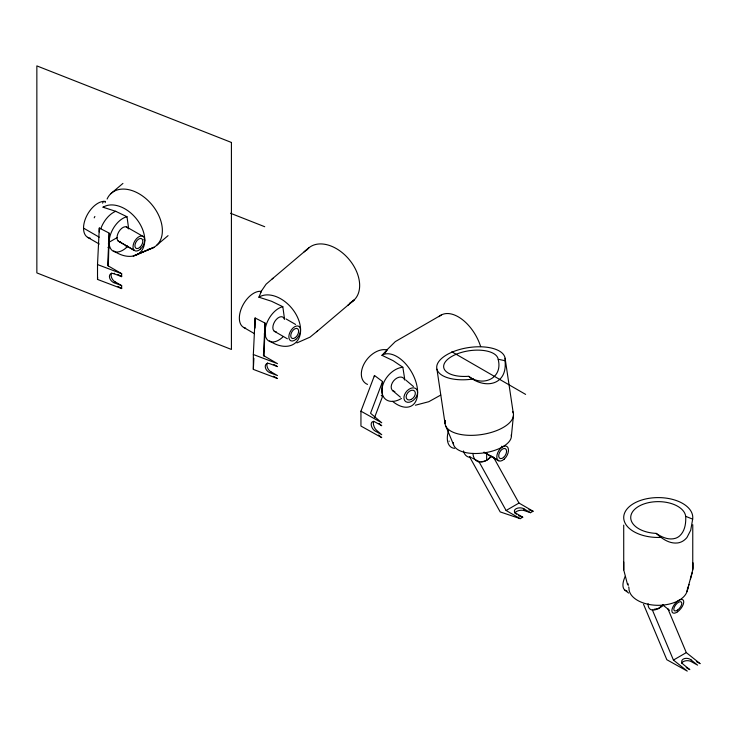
<?xml version="1.0" encoding="UTF-8"?>
<svg xmlns="http://www.w3.org/2000/svg" width="737" height="737" viewBox="0 0 737 737"><rect width="100%" height="100%" fill="white"/><g stroke="black" fill="none" stroke-linecap="round" stroke-linejoin="round"><path stroke-width="1.11" d="M108.321 265.882L109.196 233.325M273.593 376.275L277.499 378.542L253.335 369.394L253.335 354.515L255.122 317.979L265.025 323.073L264.122 356.33M686.995 591.608L692.752 569.867L692.771 524.716M99.246 231.934L99.302 228.019L109.196 233.113L107.611 265.55L121.669 273.703L121.669 276.651L114.014 273.749A5.491 3.749 48.6 0 0 109.417 276.495A5.491 3.749 48.6 0 0 114.014 282.722L121.669 285.624L121.669 288.572L97.514 279.424L97.514 264.555L99.302 228.019M378.625 435.005L381.738 437.649L360.946 426.06L360.946 411.191L374.479 375.483L382.558 381.545L381.932 390.638L382.558 396.423L374.553 417.566M255.122 317.979L255.039 328.103M245.661 328.149A20.268 11.7 -60 0 1 241.672 307.697A20.268 11.7 -60 0 1 261.313 291.391L258.908 297.204L271.52 301.258L282.824 306.712A19.466 11.239 -60 0 0 264.998 330.673L264.998 333.649A19.466 11.239 -60 0 0 282.824 337.03M385.175 352.986L387.017 349.909L381.959 355.317L393.097 360.66L402.844 367.247A19.466 13.128 -49.7 0 0 381.996 389.191L381.996 392.029A19.466 13.128 -49.7 0 0 401.453 398.477M97.514 279.424L97.625 277.14M253.335 369.394L253.878 358.32M265.025 323.073L263.441 355.52L277.499 363.663L253.335 354.515M692.66 519.143L690.716 530.216L687.031 537.365A21.732 17.513 75.4 0 1 685.907 538.655A20.728 16.73 74.7 0 1 679.68 542.506A21.732 17.541 75.4 0 1 677.312 542.976C669.122 543.814 661.918 538.59 656.179 533.385A27.527 15.901 0 0 1 630.725 517.134A27.527 15.901 0 0 1 657.551 501.639A27.527 15.901 0 0 1 685.696 516.342L692.66 519.143A34.528 19.936 0 0 0 659.173 497.604A34.528 19.936 0 0 0 623.723 518.074A34.528 19.936 0 0 0 661.034 537.402M511.386 436.12L513.477 415.263M264.942 331.189L264.998 330.673M374.332 376.69L374.479 375.483M127.188 245.79L127.004 247.07A19.466 11.239 -60 0 1 109.113 242.233A19.466 11.239 -60 0 1 127.004 216.742L115.7 211.298L103.079 207.244L103.475 206.535M690.468 579.052L692.273 572.575M687.326 590.374L688.994 584.423M105.124 202.666L105.492 201.431A20.268 11.7 -60 0 0 85.649 218.216A20.268 11.7 -60 0 0 90.467 238.281M382.558 381.545L370.545 413.254L381.738 422.771L360.946 411.191M260.907 291.778L266.103 284.187L272.985 278.264M260.465 292.488L261.313 291.391M663.189 604.57L658.316 608.624A19.466 8.955 -51.5 0 1 648.109 603.695M386.962 349.863L395.299 341.618L441.196 315.058M114.014 273.749L114.604 273.234M114.014 282.722L115.064 281.792L121.669 285.624M304.077 251.916L308.766 247.936L272.119 278.991M110.743 193.757L122.932 183.412M316.689 331.714L354.082 300.023L347.79 305.367M156.917 245.071L168.054 235.656M317.555 330.987L310.01 337.15L296.91 342.926M663.272 605.363A19.466 8.955 -51.5 0 1 660.776 607.205L658.316 608.624M109.113 242.233L117.026 237.673M440.717 395.078L428.805 401.702L415.41 405.212M477.944 460.947L478.801 461.371L506.107 510.492L518.986 503.058L533.072 511.22L530.511 512.694L524.173 510.557A5.491 2.46 -9.3 0 0 518.526 510.677A5.491 2.46 -9.3 0 0 514.887 513.219M469.966 456.645A16.15 13.183 62.8 0 1 469.441 456.544L500.183 511.911L520.193 518.655L522.745 517.181L516.13 513.348L516.287 514.297M652.411 610.052L673.434 660.057L686.313 652.623L700.15 663.668L696.437 661.596M136.557 254.891L154.005 247.291L133.25 256.006L150.606 248.82M658.675 608.412L654.069 609.296M505.02 360.715L498.157 359.241A27.527 12.658 -8.5 0 0 470.492 350.572A27.527 12.658 -8.5 0 0 443.656 366.059A27.527 12.658 -8.5 0 0 468.649 376.285C484.697 389.67 507.793 385.405 505.02 360.715A34.528 15.882 -8.5 0 0 472.159 347.136A34.528 15.882 -8.5 0 0 436.709 367.606A34.528 15.882 -8.5 0 0 473.403 378.975M126.009 246.757L127.004 247.07M528.862 509.801L533.072 511.22M518.516 515.753L522.745 517.181M97.514 264.555L121.669 273.703M230.524 213.26L264.73 226.72M477.097 460.524L475.116 459.538M471.312 457.64L470.888 457.428A20.268 11.7 -60 0 1 463.416 450.924M472.15 458.064L472.786 458.377M473.633 458.801L474.269 459.114M107.989 247.374L109.196 247.982M468.833 376.386C482.846 387.238 503.104 378.403 498.194 359.444M686.23 667.621L689.823 669.629L683.328 664.442A5.546 3.749 10.4 0 1 683.282 659.062A5.546 3.749 10.4 0 1 691.131 659.937M126.322 226.83L143.236 236.513M483.914 452.168L497.834 460.155M99.237 244.03L87.62 237.332M451.809 351.77L525.628 394.396M143.77 239.589L144.774 240.17M501.694 446.235L502.698 446.815M287.393 338.817L274.275 331.235M83.521 228.111L99.219 237.176M254.394 333.621L243.689 327.44M285.993 318.909L295.583 324.446M530.511 512.694L523.896 508.862L524.173 510.557M273.823 364.493L277.499 366.621L269.834 363.719A5.491 3.749 48.7 0 0 265.246 366.464A5.491 3.749 48.7 0 0 269.834 372.682L277.499 375.584L270.894 371.761M117.902 274.468L121.669 276.651M506.107 510.492L520.193 518.655M117.92 286.407L121.669 288.572M484.191 452.343L498.765 460.828M118.141 240.999L134.484 250.516L119.44 241.745M656.179 533.385C661.697 537.153 668.717 540.414 675.488 538.286A18.388 14.989 65.8 0 0 679.698 535.863C685.014 530.981 686.064 523.196 685.696 516.342M381.241 395.456L382.558 396.423M663.199 605.28L669.482 610.282M624.7 589.959L628.606 593.064M691.094 659.956L697.589 665.143L691.113 661.54A5.491 3.114 -0.9 0 0 685.401 660.859A5.491 3.114 -0.9 0 0 681.771 663.512M673.434 660.057L687.271 671.103L666.838 659.726L643.548 604.322M392.71 390.665L400.421 397.179M405.801 380.052L413.439 386.529M379.104 423.489L381.738 425.728L375.142 422.052A5.491 3.224 59.1 0 0 371.19 424.337A5.491 3.224 59.1 0 0 375.142 431.016L381.738 434.692L376.478 430.224A5.546 2.543 68.6 0 1 373.677 421.205M493.357 456.94L518.986 503.058M667.869 608.744L686.313 652.623M445.719 425.995L453.559 444.632M627.583 584.773L623.732 569.867L623.714 525.112M628.698 586.928L628.965 588.025A29.287 16.914 0 0 0 658.39 605.317A29.287 16.914 0 0 0 687.51 587.859M628.016 583.695L628.348 585.335M402.844 367.247L404.806 379.721M127.004 216.742L128.671 228.792M282.824 306.712L284.51 318.983M505.094 358.265L513.219 412.849M436.949 369.2L445.065 423.646M264.942 333.152L264.998 333.649M623.714 561.999L623.732 569.867M692.752 569.867L692.743 562.58L692.752 568.503M486.66 453.356L486.66 460.21M626.984 591.046A20.268 9.323 -51.5 0 1 625.225 576.408M516.057 513.385A5.592 3.234 0.1 0 1 516.001 508.779A5.592 3.234 0.1 0 1 523.97 508.825M491.699 456.194A19.466 11.239 -60 0 1 472.933 453.366M490.713 455.982A16.278 13.284 62.8 0 1 486.687 460.266A16.278 13.284 62.8 0 1 481.021 461.583M511.248 434.793A29.287 13.469 -8.5 0 1 483.315 452.979A29.287 13.469 -8.5 0 1 453.338 442.504M512.768 411.633A34.528 15.882 -8.5 0 1 480.174 434.747A34.528 15.882 -8.5 0 1 445.415 420.403M449.174 441.325A26.016 13.026 74.3 0 1 449.073 441.048M454.572 448.345A20.268 11.7 -60 0 1 448.52 430.767M394.866 391.55A8.282 5.583 -49.7 0 1 393.705 380.762A8.282 5.583 -49.7 0 1 404.613 379.887M367.533 384.419A20.268 13.671 -49.7 0 1 364.474 363.129A20.268 13.671 -49.7 0 1 387.017 349.909M438.957 316.68A34.528 19.936 60 0 1 480.653 346.602M381.959 355.317A29.287 16.905 60 0 1 416.727 384.907A29.287 16.905 60 0 1 392.545 401.324M270.894 371.807A5.546 3.197 60.1 0 1 267.374 367.404A5.546 3.197 60.1 0 1 267.577 362.816M265.735 335.086A15.873 9.166 -60 0 1 264.27 333.944M276.264 331.807A8.282 4.781 -60 0 1 274.864 321.36A8.282 4.781 -60 0 1 284.316 319.103M306.491 250.322A34.528 23.298 49.7 0 1 349.237 259.608A34.528 23.298 49.7 0 1 350.011 302.815M258.908 297.204A29.287 19.761 49.7 0 1 290.148 306.343A29.287 19.761 49.7 0 1 298.227 339.517A29.287 19.761 49.7 0 1 269.53 340.835M115.064 281.875A5.592 3.224 60.1 0 1 111.591 277.573A5.592 3.224 60.1 0 1 111.637 272.966M120.592 241.837A8.282 4.781 -60 0 1 118.814 231.768A8.282 4.781 -60 0 1 128.349 228.719M109.362 244.795A15.873 9.166 -60 0 1 108.348 243.873M103.079 207.244A29.287 19.761 49.7 0 1 134.327 216.383A29.287 19.761 49.7 0 1 142.407 249.548A29.287 19.761 49.7 0 1 113.71 250.875M107.095 199.045A34.528 23.298 49.7 0 1 152.522 205.457A34.528 23.298 49.7 0 1 147.511 249.539M100.748 228.857A20.268 11.7 -60 0 1 115.7 211.298M102.6 203.172A23.234 12.253 -16.3 0 1 103.549 201.385M94.87 216.448A26.016 1.4 -63.4 0 1 94.207 217.83M231.418 142.453L36.85 65.897L36.85 272.902L231.418 349.458L231.418 142.453M677.515 610.107A5.583 2.57 -51.5 0 0 681.412 602.083A5.583 2.57 -51.5 0 0 674.475 606.8A5.583 2.57 -51.5 0 0 677.515 610.107M677.533 611.811A8.264 3.805 -51.5 0 0 683.079 599.973A8.264 3.805 -51.5 0 0 672.789 607.205A8.264 3.805 -51.5 0 0 677.533 611.811M503.666 457.355A5.583 3.224 -60 0 0 505.435 448.704A5.583 3.224 -60 0 0 498.82 454.563A5.583 3.224 -60 0 0 503.666 457.355M504.154 459.188A8.264 4.772 -60 0 0 506.77 446.382A8.264 4.772 -60 0 0 496.996 455.051A8.264 4.772 -60 0 0 504.154 459.188M411.071 399.509A5.583 3.768 -49.7 0 0 414.572 391.034A5.583 3.768 -49.7 0 0 406.594 394.728A5.583 3.768 -49.7 0 0 411.071 399.509M411.458 401.518A8.264 5.574 -49.8 0 0 416.276 388.952A8.264 5.574 -49.8 0 0 404.512 394.802A8.264 5.574 -49.8 0 0 411.458 401.518M295.371 337.574A5.583 3.224 -60 0 0 297.711 328.794A5.583 3.224 -60 0 0 290.968 334.064A5.583 3.224 -60 0 0 295.371 337.574M295.786 339.471A8.264 4.772 -60 0 0 299.102 326.509A8.264 4.772 -60 0 0 289.162 334.46A8.264 4.772 -60 0 0 295.786 339.471M139.883 247.328A5.583 3.224 -60 0 0 141.651 238.677A5.583 3.224 -60 0 0 135.046 244.537A5.583 3.224 -60 0 0 139.883 247.328M140.371 249.161A8.264 4.772 -60 0 0 142.987 236.356A8.264 4.772 -60 0 0 133.213 245.025A8.264 4.772 -60 0 0 140.371 249.161"/></g></svg>
